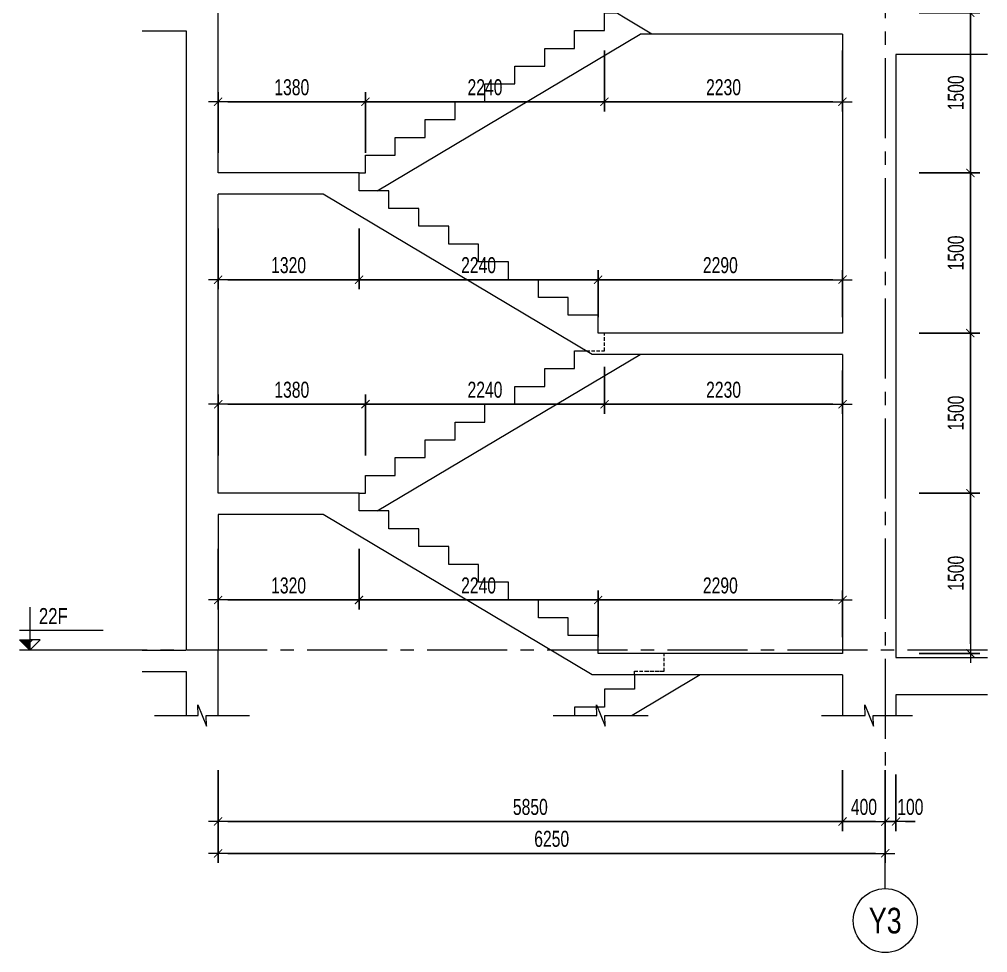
# Model space of a CAD drawing. Header units: millimetres. Extents: x -179076 to 100718, y -27473 to 38481.
# Drawn here: x 75570 to 84641, y -26874 to -18133 of the extents above; entities that cross this region are included whole.
import ezdxf
from ezdxf.enums import TextEntityAlignment as Align

# ---------------------------------------------------------------- set-up
doc = ezdxf.new("R2010")
doc.units = ezdxf.units.MM
doc.linetypes.add('CENTER2', pattern=[1.125, 0.75, -0.125, 0.125, -0.125])
doc.linetypes.add('HIDDEN2', pattern=[4.762499999999999, 3.175, -1.5875])
doc.layers.get('Defpoints').update_dxf_attribs({"color": 151, "lineweight": 9})
for name, color, linetype, lineweight in [('NDC_S_ANNO', 7, 'Continuous', 20), ('NDC_S_AXIS', 5, 'CENTER2', 13), ('NDC_S_CONTINUOUS', 3, 'Continuous', 20), ('NDC_S_DIM', 1, 'Continuous', 15), ('NDC_S_HIDDEN', 8, 'HIDDEN2', 13), ('NDC_S_SLAB', 2, 'Continuous', 20), ('NDC_S_SYMBOL', 1, 'Continuous', 15), ('NDC_S_TEXT SYMBOL', 7, 'Continuous', 20), ('NDC_S_VN TEXT', 7, 'Continuous', 20)]:
    doc.layers.add(name, color=color, linetype=linetype, lineweight=lineweight)
doc.styles.add('NDC_ANNO', font='', dxfattribs={"width": 0.8})
doc.styles.add('NDC_DIM', font='', dxfattribs={"width": 0.75})
doc.styles.get('NDC_ANNO').set_extended_font_data('Dotum')
doc.styles.get('NDC_DIM').set_extended_font_data('Dotum')
doc.dimstyles.new('NDC_dim_60', dxfattribs={"dimscale": 60, "dimtxt": 2.5, "dimasz": 1.5, "dimexe": 1.5, "dimexo": 2.5, "dimgap": 1, "dimtad": 1, "dimdec": 0, "dimzin": 0, "dimdsep": 46, "dimtxsty": 'NDC_DIM', "dimblk": 'DIMMARK', "dimcen": 0.09, "dimdle": 1.2, "dimclrd": 1, "dimclre": 1, "dimclrt": 3, "dimadec": 0, "dimazin": 0, "dimtfac": 1, "dimtdec": 0, "dimtix": 1, "dimtofl": 0, "dimtmove": 0, "dimatfit": 3, "dimfxl": 8, "dimfxlon": 1, "dimtolj": 1, "dimtzin": 0, "dimarcsym": 0})

# ---------------------------------------------------------------- blocks, each defined once
blk = doc.blocks.new('kata_block_CT')
at = {"layer": 'NDC_S_ANNO'}
blk.add_hatch(color=3, dxfattribs=at).paths.add_polyline_path([(0, 1.596954857557648), (-1.612010908633238, 1.596954857557648), (0, 0)])
at = {"layer": 'NDC_S_ANNO', "ltscale": 50}
h = blk.add_hatch(dxfattribs=at)
h.set_pattern_fill('ANSI31', color=256, scale=1.406250541793835, style=0)
h.set_pattern_definition([(45.00000000000001, (0, 5.456968210637569e-12), (-3.157122508925224, 3.157122508925225), [])])
h.paths.add_polyline_path([(0, 1.596954857557648), (0, 0), (1.612010908924276, 1.596954857557648)])
for p, q in [((-1.592704896858777, 3.140833880479477), (11.46947077315417, 3.140833880479477)), ((11.56125648126181, 5.456968210637569e-12), (-1.63869572513795, 5.456968210637569e-12))]:
    blk.add_line(p, q, dxfattribs=at)
for points in [[(0, 6.69495074864426), (0, 0)], [(0, 0), (-1.612010908924276, 1.596954857557648), (0, 1.596954857557648)], [(0, 0), (1.612010908924276, 1.596954857557648), (0, 1.596954857557648)]]:
    blk.add_lwpolyline(points, dxfattribs=at)
at = {"layer": 'NDC_S_ANNO', "color": 8, "ltscale": 50}
blk.add_lwpolyline([(0, 0), (-1.612010908633238, 1.596954857557648), (0, 1.596954857557648)], dxfattribs=at)
at = {"layer": 'NDC_S_TEXT SYMBOL', "color": 3, "style": 'NDC_ANNO', "width": 0.8}
blk.add_attdef('CT', (1.409564409346785, 4.068271311703938), '', height=2.5, dxfattribs=at)
blk = doc.blocks.new('DIMMARK')
at = {"layer": 'NDC_S_DIM', "color": 1}
blk.add_line((-1.5, 0), (1, 0), dxfattribs=at)
at = {"layer": 'NDC_S_DIM', "color": 2, "const_width": 0.1}
blk.add_lwpolyline([(-0.4242640687119285, -0.4242640687119285), (0.4242640687119285, 0.4242640687119285)], dxfattribs=at)
blk = doc.blocks.new('*D529')
at = {"layer": 'Defpoints', "color": 0, "transparency": 16777216}
for p in [(77432.35806137408, -24391.06099682976), (83282.3580613044, -24391.06099682976), (83282.3580613044, -25645.69914704013)]:
    blk.add_point(p, dxfattribs=at)
at = {"layer": 'NDC_S_DIM', "color": 1, "lineweight": -2, "transparency": 16777216}
for p, q in [((77432.35806137408, -25165.69914704013), (77432.35806137408, -25735.69914704013)), ((83282.3580613044, -25165.69914704013), (83282.3580613044, -25735.69914704013)), ((77522.35806137408, -25645.69914704013), (83192.3580613044, -25645.69914704013))]:
    blk.add_line(p, q, dxfattribs=at)
at = {"layer": 'NDC_S_DIM', "color": 1, "lineweight": -2, "transparency": 16777216, "xscale": 90, "yscale": 90, "zscale": 90, "rotation": 180}
blk.add_blockref('DIMMARK', (77432.35806137408, -25645.69914704013), dxfattribs=at)
at = {"layer": 'NDC_S_DIM', "color": 1, "lineweight": -2, "transparency": 16777216, "xscale": 90, "yscale": 90, "zscale": 90}
blk.add_blockref('DIMMARK', (83282.3580613044, -25645.69914704013), dxfattribs=at)
at = {"layer": 'NDC_S_DIM', "color": 3, "transparency": 16777216, "insert": (80357.35806133924, -25510.5973831324), "char_height": 150, "attachment_point": 5, "style": 'NDC_DIM'}
blk.add_mtext('\\A1;5850', dxfattribs=at)
blk = doc.blocks.new('*D530')
at = {"layer": 'Defpoints', "color": 0, "transparency": 16777216}
for p in [(83682.35806132, -24041.06099596246), (83282.3580613044, -24391.06099682976), (83682.35806132, -25645.69914704013)]:
    blk.add_point(p, dxfattribs=at)
at = {"layer": 'NDC_S_DIM', "color": 1, "lineweight": -2, "transparency": 16777216}
for p, q in [((83282.3580613044, -25165.69914704013), (83282.3580613044, -25735.69914704013)), ((83682.35806132, -25165.69914704013), (83682.35806132, -25735.69914704013)), ((83372.3580613044, -25645.69914704013), (83592.35806132, -25645.69914704013))]:
    blk.add_line(p, q, dxfattribs=at)
at = {"layer": 'NDC_S_DIM', "color": 1, "lineweight": -2, "transparency": 16777216, "xscale": 90, "yscale": 90, "zscale": 90, "rotation": 180}
blk.add_blockref('DIMMARK', (83282.3580613044, -25645.69914704013), dxfattribs=at)
at = {"layer": 'NDC_S_DIM', "color": 1, "lineweight": -2, "transparency": 16777216, "xscale": 90, "yscale": 90, "zscale": 90}
blk.add_blockref('DIMMARK', (83682.35806132, -25645.69914704013), dxfattribs=at)
at = {"layer": 'NDC_S_DIM', "color": 3, "transparency": 16777216, "insert": (83482.3580613122, -25510.5973831324), "char_height": 150, "attachment_point": 5, "style": 'NDC_DIM'}
blk.add_mtext('\\A1;400', dxfattribs=at)
blk = doc.blocks.new('*D531')
at = {"layer": 'Defpoints', "color": 0, "transparency": 16777216}
for p in [(83682.35806132, -24041.06099596246), (77432.35806137408, -24391.06099682964), (83682.35806132, -25944.48709120449)]:
    blk.add_point(p, dxfattribs=at)
at = {"layer": 'NDC_S_DIM', "color": 1, "lineweight": -2, "transparency": 16777216}
for p, q in [((77432.35806137408, -25464.48709120449), (77432.35806137408, -26034.48709120449)), ((83682.35806132, -25464.48709120449), (83682.35806132, -26034.48709120449)), ((77522.35806137408, -25944.48709120449), (83592.35806132, -25944.48709120449))]:
    blk.add_line(p, q, dxfattribs=at)
at = {"layer": 'NDC_S_DIM', "color": 1, "lineweight": -2, "transparency": 16777216, "xscale": 90, "yscale": 90, "zscale": 90, "rotation": 180}
blk.add_blockref('DIMMARK', (77432.35806137408, -25944.48709120449), dxfattribs=at)
at = {"layer": 'NDC_S_DIM', "color": 1, "lineweight": -2, "transparency": 16777216, "xscale": 90, "yscale": 90, "zscale": 90}
blk.add_blockref('DIMMARK', (83682.35806132, -25944.48709120449), dxfattribs=at)
at = {"layer": 'NDC_S_DIM', "color": 3, "transparency": 16777216, "insert": (80557.35806134704, -25809.38532729676), "char_height": 150, "attachment_point": 5, "style": 'NDC_DIM'}
blk.add_mtext('\\A1;6250', dxfattribs=at)
blk = doc.blocks.new('*U187')
at = {"layer": 'NDC_S_SYMBOL'}
blk.add_line((3.061616997868383e-16, 5), (4.286263797015736e-16, 9), dxfattribs=at)
blk.add_circle((0, 0), 5, dxfattribs=at)
at = {"layer": 'NDC_S_TEXT SYMBOL', "color": 7, "style": 'NDC_ANNO', "width": 0.8}
blk.add_attdef('GRID', text='', height=4, dxfattribs=at).set_placement((0, 0), align=Align.MIDDLE)
blk = doc.blocks.new('*D532')
at = {"layer": 'Defpoints', "color": 0, "transparency": 16777216}
for p in [(83682.35806132, -24041.06099596246), (83782.35806132, -25055.52383833419), (83782.35806132, -25645.69914704013)]:
    blk.add_point(p, dxfattribs=at)
at = {"layer": 'NDC_S_DIM', "color": 1, "lineweight": -2, "transparency": 16777216}
for p, q in [((83682.35806132, -25165.69914704013), (83682.35806132, -25735.69914704013)), ((83782.35806132, -25205.52383833419), (83782.35806132, -25735.69914704013)), ((83592.35806132, -25645.69914704013), (83502.35806132, -25645.69914704013)), ((83872.35806132, -25645.69914704013), (83962.35806132, -25645.69914704013))]:
    blk.add_line(p, q, dxfattribs=at)
at = {"layer": 'NDC_S_DIM', "color": 1, "lineweight": -2, "transparency": 16777216, "xscale": 90, "yscale": 90, "zscale": 90}
blk.add_blockref('DIMMARK', (83682.35806132, -25645.69914704013), dxfattribs=at)
at = {"layer": 'NDC_S_DIM', "color": 1, "lineweight": -2, "transparency": 16777216, "xscale": 90, "yscale": 90, "zscale": 90, "rotation": 180}
blk.add_blockref('DIMMARK', (83782.35806132, -25645.69914704013), dxfattribs=at)
at = {"layer": 'NDC_S_DIM', "color": 3, "transparency": 16777216, "insert": (83917.35806132, -25510.5973831324), "char_height": 150, "attachment_point": 5, "style": 'NDC_DIM'}
blk.add_mtext('\\A1;100', dxfattribs=at)
blk = doc.blocks.new('*D345')
at = {"layer": 'Defpoints', "color": 0, "transparency": 16777216}
for p in [(77432.36098741562, -22571.0609959691), (78752.3580613306, -22571.0609959691), (78752.3580613306, -23571.06099596468)]:
    blk.add_point(p, dxfattribs=at)
at = {"layer": 'NDC_S_DIM', "color": 1, "lineweight": -2, "transparency": 16777216}
for p, q in [((77432.36098741562, -23091.06099596468), (77432.36098741562, -23661.06099596468)), ((78752.3580613306, -23091.06099596468), (78752.3580613306, -23661.06099596468)), ((77522.36098741562, -23571.06099596468), (78662.3580613306, -23571.06099596468))]:
    blk.add_line(p, q, dxfattribs=at)
at = {"layer": 'NDC_S_DIM', "color": 1, "lineweight": -2, "transparency": 16777216, "xscale": 90, "yscale": 90, "zscale": 90, "rotation": 180}
blk.add_blockref('DIMMARK', (77432.36098741562, -23571.06099596468), dxfattribs=at)
at = {"layer": 'NDC_S_DIM', "color": 1, "lineweight": -2, "transparency": 16777216, "xscale": 90, "yscale": 90, "zscale": 90}
blk.add_blockref('DIMMARK', (78752.3580613306, -23571.06099596468), dxfattribs=at)
at = {"layer": 'NDC_S_DIM', "color": 3, "transparency": 16777216, "insert": (78092.35952437311, -23435.95923205694), "char_height": 150, "attachment_point": 5, "style": 'NDC_DIM'}
blk.add_mtext('\\A1;1320', dxfattribs=at)
blk = doc.blocks.new('*D346')
at = {"layer": 'Defpoints', "color": 0, "transparency": 16777216}
for p in [(78752.3580613306, -22571.0609959691), (80992.3580613306, -23571.06099596468), (80992.3580613306, -24071.06099596246)]:
    blk.add_point(p, dxfattribs=at)
at = {"layer": 'NDC_S_DIM', "color": 1, "lineweight": -2, "transparency": 16777216}
for p, q in [((78752.3580613306, -23091.06099596468), (78752.3580613306, -23661.06099596468)), ((80992.3580613306, -23921.06099596246), (80992.3580613306, -23481.06099596468)), ((78842.3580613306, -23571.06099596468), (80902.3580613306, -23571.06099596468))]:
    blk.add_line(p, q, dxfattribs=at)
at = {"layer": 'NDC_S_DIM', "color": 1, "lineweight": -2, "transparency": 16777216, "xscale": 90, "yscale": 90, "zscale": 90, "rotation": 180}
blk.add_blockref('DIMMARK', (78752.3580613306, -23571.06099596468), dxfattribs=at)
at = {"layer": 'NDC_S_DIM', "color": 1, "lineweight": -2, "transparency": 16777216, "xscale": 90, "yscale": 90, "zscale": 90}
blk.add_blockref('DIMMARK', (80992.3580613306, -23571.06099596468), dxfattribs=at)
at = {"layer": 'NDC_S_DIM', "color": 3, "transparency": 16777216, "insert": (79872.3580613306, -23435.95923205694), "char_height": 150, "attachment_point": 5, "style": 'NDC_DIM'}
blk.add_mtext('\\A1;2240', dxfattribs=at)
blk = doc.blocks.new('*D347')
at = {"layer": 'Defpoints', "color": 0, "transparency": 16777216}
for p in [(83282.3580613044, -23571.06099596468), (80992.3580613306, -24071.06099596246), (83282.3580613044, -24071.06099599716)]:
    blk.add_point(p, dxfattribs=at)
at = {"layer": 'NDC_S_DIM', "color": 1, "lineweight": -2, "transparency": 16777216}
for p, q in [((80992.3580613306, -23921.06099596246), (80992.3580613306, -23481.06099596468)), ((83282.3580613044, -23921.06099599716), (83282.3580613044, -23481.06099596468)), ((81082.3580613306, -23571.06099596468), (83192.3580613044, -23571.06099596468))]:
    blk.add_line(p, q, dxfattribs=at)
at = {"layer": 'NDC_S_DIM', "color": 1, "lineweight": -2, "transparency": 16777216, "xscale": 90, "yscale": 90, "zscale": 90, "rotation": 180}
blk.add_blockref('DIMMARK', (80992.3580613306, -23571.06099596468), dxfattribs=at)
at = {"layer": 'NDC_S_DIM', "color": 1, "lineweight": -2, "transparency": 16777216, "xscale": 90, "yscale": 90, "zscale": 90}
blk.add_blockref('DIMMARK', (83282.3580613044, -23571.06099596468), dxfattribs=at)
at = {"layer": 'NDC_S_DIM', "color": 3, "transparency": 16777216, "insert": (82137.3580613175, -23435.95923205694), "char_height": 150, "attachment_point": 5, "style": 'NDC_DIM'}
blk.add_mtext('\\A1;2290', dxfattribs=at)
blk = doc.blocks.new('*D348')
at = {"layer": 'Defpoints', "color": 0, "transparency": 16777216}
for p in [(78812.3580613306, -21737.7276626391), (77432.36098741562, -22571.0609959691), (78812.3580613306, -22571.0609959691)]:
    blk.add_point(p, dxfattribs=at)
at = {"layer": 'NDC_S_DIM', "color": 1, "lineweight": -2, "transparency": 16777216}
for p, q in [((77432.36098741562, -22217.7276626391), (77432.36098741562, -21647.7276626391)), ((78812.3580613306, -22217.7276626391), (78812.3580613306, -21647.7276626391)), ((77522.36098741562, -21737.7276626391), (78722.3580613306, -21737.7276626391))]:
    blk.add_line(p, q, dxfattribs=at)
at = {"layer": 'NDC_S_DIM', "color": 1, "lineweight": -2, "transparency": 16777216, "xscale": 90, "yscale": 90, "zscale": 90, "rotation": 180}
blk.add_blockref('DIMMARK', (77432.36098741562, -21737.7276626391), dxfattribs=at)
at = {"layer": 'NDC_S_DIM', "color": 1, "lineweight": -2, "transparency": 16777216, "xscale": 90, "yscale": 90, "zscale": 90}
blk.add_blockref('DIMMARK', (78812.3580613306, -21737.7276626391), dxfattribs=at)
at = {"layer": 'NDC_S_DIM', "color": 3, "transparency": 16777216, "insert": (78122.35952437311, -21602.62589873137), "char_height": 150, "attachment_point": 5, "style": 'NDC_DIM'}
blk.add_mtext('\\A1;1380', dxfattribs=at)
blk = doc.blocks.new('*D349')
at = {"layer": 'Defpoints', "color": 0, "transparency": 16777216}
for p in [(81052.3580613306, -21237.72766264131), (81052.3580613306, -21737.7276626391), (78812.3580613306, -22571.0609959691)]:
    blk.add_point(p, dxfattribs=at)
at = {"layer": 'NDC_S_DIM', "color": 1, "lineweight": -2, "transparency": 16777216}
for p, q in [((81052.3580613306, -21387.72766264131), (81052.3580613306, -21827.7276626391)), ((78812.3580613306, -22217.7276626391), (78812.3580613306, -21647.7276626391)), ((78902.3580613306, -21737.7276626391), (80962.3580613306, -21737.7276626391))]:
    blk.add_line(p, q, dxfattribs=at)
at = {"layer": 'NDC_S_DIM', "color": 1, "lineweight": -2, "transparency": 16777216, "xscale": 90, "yscale": 90, "zscale": 90, "rotation": 180}
blk.add_blockref('DIMMARK', (78812.3580613306, -21737.7276626391), dxfattribs=at)
at = {"layer": 'NDC_S_DIM', "color": 1, "lineweight": -2, "transparency": 16777216, "xscale": 90, "yscale": 90, "zscale": 90}
blk.add_blockref('DIMMARK', (81052.3580613306, -21737.7276626391), dxfattribs=at)
at = {"layer": 'NDC_S_DIM', "color": 3, "transparency": 16777216, "insert": (79932.3580613306, -21602.62589873137), "char_height": 150, "attachment_point": 5, "style": 'NDC_DIM'}
blk.add_mtext('\\A1;2240', dxfattribs=at)
blk = doc.blocks.new('*D350')
at = {"layer": 'Defpoints', "color": 0, "transparency": 16777216}
for p in [(81052.3580613306, -21237.72766264131), (83282.3580613044, -21271.06099597539), (83282.3580613044, -21737.7276626391)]:
    blk.add_point(p, dxfattribs=at)
at = {"layer": 'NDC_S_DIM', "color": 1, "lineweight": -2, "transparency": 16777216}
for p, q in [((81052.3580613306, -21387.72766264131), (81052.3580613306, -21827.7276626391)), ((83282.3580613044, -21421.06099597539), (83282.3580613044, -21827.7276626391)), ((81142.3580613306, -21737.7276626391), (83192.3580613044, -21737.7276626391))]:
    blk.add_line(p, q, dxfattribs=at)
at = {"layer": 'NDC_S_DIM', "color": 1, "lineweight": -2, "transparency": 16777216, "xscale": 90, "yscale": 90, "zscale": 90, "rotation": 180}
blk.add_blockref('DIMMARK', (81052.3580613306, -21737.7276626391), dxfattribs=at)
at = {"layer": 'NDC_S_DIM', "color": 1, "lineweight": -2, "transparency": 16777216, "xscale": 90, "yscale": 90, "zscale": 90}
blk.add_blockref('DIMMARK', (83282.3580613044, -21737.7276626391), dxfattribs=at)
at = {"layer": 'NDC_S_DIM', "color": 3, "transparency": 16777216, "insert": (82167.3580613175, -21602.62589873137), "char_height": 150, "attachment_point": 5, "style": 'NDC_DIM'}
blk.add_mtext('\\A1;2230', dxfattribs=at)
blk = doc.blocks.new('*D351')
at = {"layer": 'Defpoints', "color": 0, "transparency": 16777216}
for p in [(77432.36098741562, -19571.06099598179), (78752.3580613306, -19571.06099598179), (78752.3580613306, -20571.06099597736)]:
    blk.add_point(p, dxfattribs=at)
at = {"layer": 'NDC_S_DIM', "color": 1, "lineweight": -2, "transparency": 16777216}
for p, q in [((77432.36098741562, -20091.06099597736), (77432.36098741562, -20661.06099597736)), ((78752.3580613306, -20091.06099597736), (78752.3580613306, -20661.06099597736)), ((77522.36098741562, -20571.06099597736), (78662.3580613306, -20571.06099597736))]:
    blk.add_line(p, q, dxfattribs=at)
at = {"layer": 'NDC_S_DIM', "color": 1, "lineweight": -2, "transparency": 16777216, "xscale": 90, "yscale": 90, "zscale": 90, "rotation": 180}
blk.add_blockref('DIMMARK', (77432.36098741562, -20571.06099597736), dxfattribs=at)
at = {"layer": 'NDC_S_DIM', "color": 1, "lineweight": -2, "transparency": 16777216, "xscale": 90, "yscale": 90, "zscale": 90}
blk.add_blockref('DIMMARK', (78752.3580613306, -20571.06099597736), dxfattribs=at)
at = {"layer": 'NDC_S_DIM', "color": 3, "transparency": 16777216, "insert": (78092.35952437311, -20435.95923206963), "char_height": 150, "attachment_point": 5, "style": 'NDC_DIM'}
blk.add_mtext('\\A1;1320', dxfattribs=at)
blk = doc.blocks.new('*D352')
at = {"layer": 'Defpoints', "color": 0, "transparency": 16777216}
for p in [(78752.3580613306, -19571.06099598179), (80992.3580613306, -20571.06099597736), (80992.3580613306, -21071.06099597539)]:
    blk.add_point(p, dxfattribs=at)
at = {"layer": 'NDC_S_DIM', "color": 1, "lineweight": -2, "transparency": 16777216}
for p, q in [((78752.3580613306, -20091.06099597736), (78752.3580613306, -20661.06099597736)), ((80992.3580613306, -20921.06099597539), (80992.3580613306, -20481.06099597736)), ((78842.3580613306, -20571.06099597736), (80902.3580613306, -20571.06099597736))]:
    blk.add_line(p, q, dxfattribs=at)
at = {"layer": 'NDC_S_DIM', "color": 1, "lineweight": -2, "transparency": 16777216, "xscale": 90, "yscale": 90, "zscale": 90, "rotation": 180}
blk.add_blockref('DIMMARK', (78752.3580613306, -20571.06099597736), dxfattribs=at)
at = {"layer": 'NDC_S_DIM', "color": 1, "lineweight": -2, "transparency": 16777216, "xscale": 90, "yscale": 90, "zscale": 90}
blk.add_blockref('DIMMARK', (80992.3580613306, -20571.06099597736), dxfattribs=at)
at = {"layer": 'NDC_S_DIM', "color": 3, "transparency": 16777216, "insert": (79872.3580613306, -20435.95923206963), "char_height": 150, "attachment_point": 5, "style": 'NDC_DIM'}
blk.add_mtext('\\A1;2240', dxfattribs=at)
blk = doc.blocks.new('*D353')
at = {"layer": 'Defpoints', "color": 0, "transparency": 16777216}
for p in [(83282.3580613044, -20571.06099597736), (80992.3580613306, -21071.06099597539), (83282.3580613044, -21071.06099597539)]:
    blk.add_point(p, dxfattribs=at)
at = {"layer": 'NDC_S_DIM', "color": 1, "lineweight": -2, "transparency": 16777216}
for p, q in [((80992.3580613306, -20921.06099597539), (80992.3580613306, -20481.06099597736)), ((83282.3580613044, -20921.06099597539), (83282.3580613044, -20481.06099597736)), ((81082.3580613306, -20571.06099597736), (83192.3580613044, -20571.06099597736))]:
    blk.add_line(p, q, dxfattribs=at)
at = {"layer": 'NDC_S_DIM', "color": 1, "lineweight": -2, "transparency": 16777216, "xscale": 90, "yscale": 90, "zscale": 90, "rotation": 180}
blk.add_blockref('DIMMARK', (80992.3580613306, -20571.06099597736), dxfattribs=at)
at = {"layer": 'NDC_S_DIM', "color": 1, "lineweight": -2, "transparency": 16777216, "xscale": 90, "yscale": 90, "zscale": 90}
blk.add_blockref('DIMMARK', (83282.3580613044, -20571.06099597736), dxfattribs=at)
at = {"layer": 'NDC_S_DIM', "color": 3, "transparency": 16777216, "insert": (82137.3580613175, -20435.95923206963), "char_height": 150, "attachment_point": 5, "style": 'NDC_DIM'}
blk.add_mtext('\\A1;2290', dxfattribs=at)
blk = doc.blocks.new('*D354')
at = {"layer": 'Defpoints', "color": 0, "transparency": 16777216}
for p in [(78812.3580613306, -18904.3943293034), (77432.36098741562, -19571.06099598179), (78812.3580613306, -19571.06099598179)]:
    blk.add_point(p, dxfattribs=at)
at = {"layer": 'NDC_S_DIM', "color": 1, "lineweight": -2, "transparency": 16777216}
for p, q in [((77432.36098741562, -19384.3943293034), (77432.36098741562, -18814.3943293034)), ((78812.3580613306, -19384.3943293034), (78812.3580613306, -18814.3943293034)), ((77522.36098741562, -18904.3943293034), (78722.3580613306, -18904.3943293034))]:
    blk.add_line(p, q, dxfattribs=at)
at = {"layer": 'NDC_S_DIM', "color": 1, "lineweight": -2, "transparency": 16777216, "xscale": 90, "yscale": 90, "zscale": 90, "rotation": 180}
blk.add_blockref('DIMMARK', (77432.36098741562, -18904.3943293034), dxfattribs=at)
at = {"layer": 'NDC_S_DIM', "color": 1, "lineweight": -2, "transparency": 16777216, "xscale": 90, "yscale": 90, "zscale": 90}
blk.add_blockref('DIMMARK', (78812.3580613306, -18904.3943293034), dxfattribs=at)
at = {"layer": 'NDC_S_DIM', "color": 3, "transparency": 16777216, "insert": (78122.35952437311, -18769.29256539567), "char_height": 150, "attachment_point": 5, "style": 'NDC_DIM'}
blk.add_mtext('\\A1;1380', dxfattribs=at)
blk = doc.blocks.new('*D355')
at = {"layer": 'Defpoints', "color": 0, "transparency": 16777216}
for p in [(81052.3580613306, -18154.39432929048), (81052.3580613306, -18904.3943293034), (78812.3580613306, -19571.06099598179)]:
    blk.add_point(p, dxfattribs=at)
at = {"layer": 'NDC_S_DIM', "color": 1, "lineweight": -2, "transparency": 16777216}
for p, q in [((81052.3580613306, -18424.3943293034), (81052.3580613306, -18994.3943293034)), ((78812.3580613306, -19384.3943293034), (78812.3580613306, -18814.3943293034)), ((78902.3580613306, -18904.3943293034), (80962.3580613306, -18904.3943293034))]:
    blk.add_line(p, q, dxfattribs=at)
at = {"layer": 'NDC_S_DIM', "color": 1, "lineweight": -2, "transparency": 16777216, "xscale": 90, "yscale": 90, "zscale": 90, "rotation": 180}
blk.add_blockref('DIMMARK', (78812.3580613306, -18904.3943293034), dxfattribs=at)
at = {"layer": 'NDC_S_DIM', "color": 1, "lineweight": -2, "transparency": 16777216, "xscale": 90, "yscale": 90, "zscale": 90}
blk.add_blockref('DIMMARK', (81052.3580613306, -18904.3943293034), dxfattribs=at)
at = {"layer": 'NDC_S_DIM', "color": 3, "transparency": 16777216, "insert": (79932.3580613306, -18769.29256539567), "char_height": 150, "attachment_point": 5, "style": 'NDC_DIM'}
blk.add_mtext('\\A1;2240', dxfattribs=at)
blk = doc.blocks.new('*D356')
at = {"layer": 'Defpoints', "color": 0, "transparency": 16777216}
for p in [(81052.3580613306, -18154.39432929048), (83282.3580613044, -18271.06099598994), (83282.3580613044, -18904.3943293034)]:
    blk.add_point(p, dxfattribs=at)
at = {"layer": 'NDC_S_DIM', "color": 1, "lineweight": -2, "transparency": 16777216}
for p, q in [((81052.3580613306, -18424.3943293034), (81052.3580613306, -18994.3943293034)), ((83282.3580613044, -18424.3943293034), (83282.3580613044, -18994.3943293034)), ((81142.3580613306, -18904.3943293034), (83192.3580613044, -18904.3943293034))]:
    blk.add_line(p, q, dxfattribs=at)
at = {"layer": 'NDC_S_DIM', "color": 1, "lineweight": -2, "transparency": 16777216, "xscale": 90, "yscale": 90, "zscale": 90, "rotation": 180}
blk.add_blockref('DIMMARK', (81052.3580613306, -18904.3943293034), dxfattribs=at)
at = {"layer": 'NDC_S_DIM', "color": 1, "lineweight": -2, "transparency": 16777216, "xscale": 90, "yscale": 90, "zscale": 90}
blk.add_blockref('DIMMARK', (83282.3580613044, -18904.3943293034), dxfattribs=at)
at = {"layer": 'NDC_S_DIM', "color": 3, "transparency": 16777216, "insert": (82167.3580613175, -18769.29256539567), "char_height": 150, "attachment_point": 5, "style": 'NDC_DIM'}
blk.add_mtext('\\A1;2230', dxfattribs=at)
blk = doc.blocks.new('*D471')
at = {"layer": 'Defpoints', "color": 0, "transparency": 16777216}
for p in [(78812.35806133063, -22571.06099596911), (84479.36586647376, -22571.06099596911), (83282.35806130443, -24071.06099599716)]:
    blk.add_point(p, dxfattribs=at)
at = {"layer": 'NDC_S_DIM', "color": 1, "lineweight": -2, "transparency": 16777216}
for p, q in [((83999.36586647376, -22571.06099596911), (84569.36586647376, -22571.06099596911)), ((84479.36586647376, -23981.06099599716), (84479.36586647376, -22661.06099596911)), ((83999.36586647376, -24071.06099599716), (84569.36586647376, -24071.06099599716))]:
    blk.add_line(p, q, dxfattribs=at)
at = {"layer": 'NDC_S_DIM', "color": 1, "lineweight": -2, "transparency": 16777216, "xscale": 90, "yscale": 90, "zscale": 90}
for p, rotation in [((84479.36586647376, -22571.06099596911), 90), ((84479.36586647376, -24071.06099599716), 270)]:
    blk.add_blockref('DIMMARK', p, dxfattribs=dict(at, rotation=rotation))
at = {"layer": 'NDC_S_DIM', "color": 3, "transparency": 16777216, "insert": (84344.26410256601, -23321.06099598315), "char_height": 150, "attachment_point": 5, "rotation": 90, "style": 'NDC_DIM'}
blk.add_mtext('\\A1;1500', dxfattribs=at)
blk = doc.blocks.new('*D472')
at = {"layer": 'Defpoints', "color": 0, "transparency": 16777216}
for p in [(80992.35806133063, -21071.06099597539), (84479.36586647379, -21071.06099597539), (78812.35806133063, -22571.06099596911)]:
    blk.add_point(p, dxfattribs=at)
at = {"layer": 'NDC_S_DIM', "color": 1, "lineweight": -2, "transparency": 16777216}
for p, q in [((83999.36586647379, -21071.06099597539), (84569.36586647379, -21071.06099597539)), ((84479.36586647379, -22481.06099596911), (84479.36586647379, -21161.06099597539)), ((83999.36586647379, -22571.06099596911), (84569.36586647379, -22571.06099596911))]:
    blk.add_line(p, q, dxfattribs=at)
at = {"layer": 'NDC_S_DIM', "color": 1, "lineweight": -2, "transparency": 16777216, "xscale": 90, "yscale": 90, "zscale": 90}
for p, rotation in [((84479.36586647379, -21071.06099597539), 90), ((84479.36586647379, -22571.06099596911), 270)]:
    blk.add_blockref('DIMMARK', p, dxfattribs=dict(at, rotation=rotation))
at = {"layer": 'NDC_S_DIM', "color": 3, "transparency": 16777216, "insert": (84344.26410256604, -21821.06099597227), "char_height": 150, "attachment_point": 5, "rotation": 90, "style": 'NDC_DIM'}
blk.add_mtext('\\A1;1500', dxfattribs=at)
blk = doc.blocks.new('*D473')
at = {"layer": 'Defpoints', "color": 0, "transparency": 16777216}
for p in [(78812.35806133063, -19571.0609959818), (84479.3658664738, -19571.0609959818), (80992.35806133063, -21071.06099597539)]:
    blk.add_point(p, dxfattribs=at)
at = {"layer": 'NDC_S_DIM', "color": 1, "lineweight": -2, "transparency": 16777216}
for p, q in [((83999.3658664738, -19571.0609959818), (84569.3658664738, -19571.0609959818)), ((84479.3658664738, -20981.06099597539), (84479.3658664738, -19661.0609959818)), ((83999.3658664738, -21071.06099597539), (84569.3658664738, -21071.06099597539))]:
    blk.add_line(p, q, dxfattribs=at)
at = {"layer": 'NDC_S_DIM', "color": 1, "lineweight": -2, "transparency": 16777216, "xscale": 90, "yscale": 90, "zscale": 90}
for p, rotation in [((84479.3658664738, -19571.0609959818), 90), ((84479.3658664738, -21071.06099597539), 270)]:
    blk.add_blockref('DIMMARK', p, dxfattribs=dict(at, rotation=rotation))
at = {"layer": 'NDC_S_DIM', "color": 3, "transparency": 16777216, "insert": (84344.26410256606, -20321.06099597861), "char_height": 150, "attachment_point": 5, "rotation": 90, "style": 'NDC_DIM'}
blk.add_mtext('\\A1;1500', dxfattribs=at)
blk = doc.blocks.new('*D474')
at = {"layer": 'Defpoints', "color": 0, "transparency": 16777216}
for p in [(81552.35806137417, -18071.06099599006), (84479.36586647383, -18071.06099599006), (78812.35806133063, -19571.0609959818)]:
    blk.add_point(p, dxfattribs=at)
at = {"layer": 'NDC_S_DIM', "color": 1, "lineweight": -2, "transparency": 16777216}
for p, q in [((83999.36586647383, -18071.06099599006), (84569.36586647383, -18071.06099599006)), ((84479.36586647383, -19481.0609959818), (84479.36586647383, -18161.06099599006)), ((83999.36586647383, -19571.0609959818), (84569.36586647383, -19571.0609959818))]:
    blk.add_line(p, q, dxfattribs=at)
at = {"layer": 'NDC_S_DIM', "color": 1, "lineweight": -2, "transparency": 16777216, "xscale": 90, "yscale": 90, "zscale": 90}
for p, rotation in [((84479.36586647383, -18071.06099599006), 90), ((84479.36586647383, -19571.0609959818), 270)]:
    blk.add_blockref('DIMMARK', p, dxfattribs=dict(at, rotation=rotation))
at = {"layer": 'NDC_S_DIM', "color": 3, "transparency": 16777216, "insert": (84344.26410256609, -18821.06099598595), "char_height": 150, "attachment_point": 5, "rotation": 90, "style": 'NDC_DIM'}
blk.add_mtext('\\A1;1500', dxfattribs=at)
blk = doc.blocks.new('*D475')
at = {"layer": 'Defpoints', "color": 0, "transparency": 16777216}
for p in [(78812.35806145234, -16221.06099597807), (84479.36586647386, -16221.06099597807), (81552.35806137417, -18071.06099599006)]:
    blk.add_point(p, dxfattribs=at)
at = {"layer": 'NDC_S_DIM', "color": 1, "lineweight": -2, "transparency": 16777216}
for p, q in [((83999.36586647386, -16221.06099597807), (84569.36586647386, -16221.06099597807)), ((84479.36586647386, -17981.06099599006), (84479.36586647386, -16311.06099597807)), ((83999.36586647386, -18071.06099599006), (84569.36586647386, -18071.06099599006))]:
    blk.add_line(p, q, dxfattribs=at)
at = {"layer": 'NDC_S_DIM', "color": 1, "lineweight": -2, "transparency": 16777216, "xscale": 90, "yscale": 90, "zscale": 90}
for p, rotation in [((84479.36586647386, -16221.06099597807), 90), ((84479.36586647386, -18071.06099599006), 270)]:
    blk.add_blockref('DIMMARK', p, dxfattribs=dict(at, rotation=rotation))
at = {"layer": 'NDC_S_DIM', "color": 3, "transparency": 16777216, "insert": (84344.26410256611, -17146.06099598408), "char_height": 150, "attachment_point": 5, "rotation": 90, "style": 'NDC_DIM'}
blk.add_mtext('\\A1;1850', dxfattribs=at)

msp = doc.modelspace()

# ---------------------------------------------------------------- linework, layer by layer
at = {"layer": 'NDC_S_AXIS', "ltscale": 1000}
for p, q in [((83682.35806132, -6121.442662358916), (83682.35806132, -25913.11414525133)), ((84641.42578474196, -24041.06099596246), (75574.20927440524, -24041.06099596246)), ((84641.42578474196, -24041.06099596246), (75574.20927440524, -24041.06099596246))]:
    msp.add_line(p, q, dxfattribs=at)
at = {"layer": 'NDC_S_CONTINUOUS'}
for p, q in [((78923.37724244638, -19737.72766264772), (81387.37724238899, -18271.06099598994)), ((81496.90987023301, -18271.06099599005), (81387.37724238899, -18271.06099598994)), ((78923.3772424465, -22737.72766263503), (81387.37724244563, -21271.06099597539)), ((81947.80625251032, -24271.06099373497), (81311.73244718397, -24653.11831187136))]:
    msp.add_line(p, q, dxfattribs=at)
for points in [[(78752.3580613306, -19571.06099598179), (78812.3580613306, -19571.06099598179), (78812.3580613306, -19404.39432931202), (79092.3580613306, -19404.39432931202), (79092.3580613306, -19237.72766264248), (79372.3580613306, -19237.72766264248), (79372.3580613306, -19071.06099597294), (79652.3580613306, -19071.06099597294), (79652.3580613306, -18904.3943293034), (79932.3580613306, -18904.3943293034), (79932.3580613306, -18737.72766263386), (80212.3580613306, -18737.72766263386), (80212.3580613306, -18571.06099596433), (80492.3580613306, -18571.06099596433), (80492.3580613306, -18404.39432929479), (80772.3580613306, -18404.39432929479), (80772.3580613306, -18237.72766262525), (81052.3580613306, -18237.72766262525), (81052.3580613306, -18071.06099595571), (81163.93689721441, -18071.06099595571)], [(78752.3580613306, -22571.0609959691), (78812.3580613306, -22571.0609959691), (78812.3580613306, -22404.39432930282), (79092.3580613306, -22404.39432930282), (79092.3580613306, -22237.72766263689), (79372.3580613306, -22237.72766263689), (79372.3580613306, -22071.06099597096), (79652.3580613306, -22071.06099597096), (79652.3580613306, -21904.39432930503), (79932.3580613306, -21904.39432930503), (79932.3580613306, -21737.7276626391), (80212.3580613306, -21737.7276626391), (80212.3580613306, -21571.06099597317), (80492.3580613306, -21571.06099597317), (80492.3580613306, -21404.39432930724), (80772.3580613306, -21404.39432930724), (80772.3580613306, -21237.72766264131), (80881.33888021446, -21237.72766264131)], [(81332.35806137402, -24271.06099596246), (81332.35806137402, -24407.42463009827), (81052.35806137402, -24407.42463009827), (81052.35806137402, -24575.60644828108), (80772.35806137402, -24575.60644828108), (80772.35806137402, -24653.11831187136)]]:
    msp.add_lwpolyline(points, dxfattribs=at)
at = {"layer": 'NDC_S_HIDDEN', "ltscale": 10}
for points in [[(80881.33888021446, -21237.72766264131), (81052.3580613306, -21237.72766264131), (81052.3580613306, -21074.09129900485)], [(81332.35806137402, -24271.06099596246), (81332.35806137402, -24239.24281191301), (81612.35806137402, -24239.24281191301), (81612.35806137402, -24075.60644827654)], [(81436.36932964079, -24239.24281191557), (81612.35806137402, -24239.24281191557), (81612.35806137402, -24075.6064482791)]]:
    msp.add_lwpolyline(points, dxfattribs=at)
at = {"layer": 'NDC_S_SLAB'}
for p, q in [((81496.90987023307, -18271.06099599005), (78416.90987031939, -16421.06099597806)), ((76719.24060661692, -18241.0609959897), (77132.35806143717, -18241.0609959897)), ((77132.35806137402, -18241.0609959897), (77132.35806137402, -24041.06099596479)), ((83282.35806130452, -18271.06099599005), (81496.90987023307, -18271.06099599005)), ((76719.24060661692, -24041.06099596246), (77132.35806137402, -24041.06099596246)), ((77432.35806137402, -24653.11831182479), (77432.35806137402, -24041.0609937224)), ((76719.24060661686, -24241.06099372252), (77132.35806143712, -24241.06099372252)), ((77132.35806137402, -24241.06099372252), (77132.35806137402, -24653.11831182479))]:
    msp.add_line(p, q, dxfattribs=at)
for points in [[(77432.36098741562, -19571.06099598179), (77432.36098741562, -17971.06099598959)], [(83282.3580613044, -18271.06099598994), (83282.3580613044, -21071.06099597539)], [(84641.42578474196, -18461.06099823384), (83782.35806132, -18461.06099823384), (83782.35806132, -24111.06099599716), (84641.42578474196, -24111.06099599716)], [(83282.3580613044, -21071.06099597539), (80992.3580613306, -21071.06099597539), (80992.3580613306, -20904.39432930922), (80712.3580613306, -20904.39432930922), (80712.3580613306, -20737.72766264329), (80432.3580613306, -20737.72766264329), (80432.3580613306, -20571.06099597736), (80152.3580613306, -20571.06099597736), (80152.3580613306, -20404.39432931144), (79872.3580613306, -20404.39432931144), (79872.3580613306, -20237.72766264551), (79592.3580613306, -20237.72766264551), (79592.3580613306, -20071.06099597958), (79312.3580613306, -20071.06099597958), (79312.3580613306, -19904.39432931365), (79032.3580613306, -19904.39432931365), (79032.3580613306, -19737.72766264772), (78752.3580613306, -19737.72766264772), (78752.3580613306, -19571.06099598179), (77432.36098741562, -19571.06099598179)], [(83282.3580613044, -24071.06099596246), (80992.3580613306, -24071.06099596246), (80992.3580613306, -23904.39432929653), (80712.3580613306, -23904.39432929653), (80712.3580613306, -23737.7276626306), (80432.3580613306, -23737.7276626306), (80432.3580613306, -23571.06099596468), (80152.3580613306, -23571.06099596468), (80152.3580613306, -23404.39432929875), (79872.3580613306, -23404.39432929875), (79872.3580613306, -23237.72766263282), (79592.3580613306, -23237.72766263282), (79592.3580613306, -23071.06099596689), (79312.3580613306, -23071.06099596689), (79312.3580613306, -22904.39432930096), (79032.3580613306, -22904.39432930096), (79032.3580613306, -22737.72766263503), (78752.3580613306, -22737.72766263503), (78752.3580613306, -22571.0609959691), (77432.36098741562, -22571.0609959691), (77432.36098741562, -19771.06099598179)], [(83282.3580613044, -21271.06099597539), (80937.33888021598, -21271.06099597539), (78417.33888021557, -19771.06099598179), (77432.36098741562, -19771.06099598179)], [(83282.3580613044, -21271.06099597539), (83282.3580613044, -24071.06099599716)], [(83282.3580613044, -24271.06099596246), (80937.33888021557, -24271.06099596246), (78417.33888021557, -22771.0609959691), (77432.36098741562, -22771.0609959691), (77432.36098741562, -24041.06099596479)], [(83282.3580613044, -24271.06099373497), (83282.3580613044, -24653.11831177823)], [(84641.42578474196, -24461.06099596665), (83782.35806132, -24461.06099596665), (83782.35806132, -24653.11831177823)]]:
    msp.add_lwpolyline(points, dxfattribs=at)
at = {"layer": 'NDC_S_SYMBOL'}
for points in [[(76834.91687557843, -24653.11831182479), (77244.53343706901, -24653.11831182479), (77242.3595241713, -24553.11831182479), (77322.35952461834, -24753.11831201106), (77320.1856113481, -24653.11831182479), (77726.4711311096, -24653.11831182479)], [(80570.4352080037, -24653.11831187136), (80980.05176949428, -24653.11831187136), (80977.87785659658, -24553.11831187136), (81057.87785704361, -24753.11831205762), (81055.70394377338, -24653.11831187136), (81461.98946353488, -24653.11831187136)], [(83084.91541249581, -24653.11831177823), (83494.53197398639, -24653.11831177823), (83492.35806108869, -24553.11831177823), (83572.35806153572, -24753.11831196449), (83570.18414826549, -24653.11831177823), (83937.10012559753, -24653.11831177823)]]:
    msp.add_lwpolyline(points, dxfattribs=at)

# ---------------------------------------------------------------- block references
at = {"layer": 'NDC_S_AXIS', "xscale": 60, "yscale": 60, "zscale": 60}
msp.add_blockref('*U187', (83682.35806132, -26574.48709120449), dxfattribs=at).add_auto_attribs({'GRID': 'Y3'})
at = {"layer": 'NDC_S_VN TEXT', "xscale": 60, "yscale": 60, "zscale": 60}
msp.add_blockref('kata_block_CT', (75668.56275745967, -24041.06099596293), dxfattribs=at).add_auto_attribs({'CT': '22F'})

# ---------------------------------------------------------------- dimensions: what is measured, and where the dimension line sits
at = {"layer": 'NDC_S_DIM'}
for base, p1, p2, picture, middle in [((84479.36586647386, -16221.06099597807), (81552.35806137414, -18071.06099599005), (78812.35806145231, -16221.06099597806), '*D475', (84344.26410256611, -17146.06099598408)), ((84479.36586647383, -18071.06099599006), (78812.3580613306, -19571.06099598179), (81552.35806137414, -18071.06099599005), '*D474', (84344.26410256609, -18821.06099598595)), ((84479.3658664738, -19571.0609959818), (80992.3580613306, -21071.06099597539), (78812.3580613306, -19571.06099598179), '*D473', (84344.26410256606, -20321.06099597861)), ((84479.36586647379, -21071.06099597539), (78812.3580613306, -22571.0609959691), (80992.3580613306, -21071.06099597539), '*D472', (84344.26410256604, -21821.06099597227))]:
    dim = msp.add_linear_dim(base=base, p1=p1, p2=p2, angle=90, dimstyle='NDC_dim_60', override={"dimtmove": 1}, dxfattribs=at)
    dim.commit()
    dim.dimension.update_dxf_attribs({"geometry": picture, "text_midpoint": middle})
for base, p1, p2, picture, middle in [((81052.3580613306, -18904.3943293034), (78812.3580613306, -19571.06099598179), (81052.3580613306, -18154.39432929048), '*D355', (79932.3580613306, -18769.29256539567)), ((83282.3580613044, -18904.3943293034), (81052.3580613306, -18154.39432929048), (83282.3580613044, -18271.06099598994), '*D356', (82167.3580613175, -18769.29256539567)), ((80992.3580613306, -20571.06099597736), (78752.3580613306, -19571.06099598179), (80992.3580613306, -21071.06099597539), '*D352', (79872.3580613306, -20435.95923206963)), ((83282.3580613044, -20571.06099597736), (80992.3580613306, -21071.06099597539), (83282.3580613044, -21071.06099597539), '*D353', (82137.3580613175, -20435.95923206963)), ((81052.3580613306, -21737.7276626391), (78812.3580613306, -22571.0609959691), (81052.3580613306, -21237.72766264131), '*D349', (79932.3580613306, -21602.62589873137)), ((83282.3580613044, -21737.7276626391), (81052.3580613306, -21237.72766264131), (83282.3580613044, -21271.06099597539), '*D350', (82167.3580613175, -21602.62589873137)), ((80992.3580613306, -23571.06099596468), (78752.3580613306, -22571.0609959691), (80992.3580613306, -24071.06099596246), '*D346', (79872.3580613306, -23435.95923205694)), ((83282.3580613044, -23571.06099596468), (80992.3580613306, -24071.06099596246), (83282.3580613044, -24071.06099599716), '*D347', (82137.3580613175, -23435.95923205694)), ((83682.35806132, -25645.69914704013), (83282.3580613044, -24391.06099682976), (83682.35806132, -24041.06099596246), '*D530', (83482.3580613122, -25510.5973831324))]:
    dim = msp.add_linear_dim(base=base, p1=p1, p2=p2, dimstyle='NDC_dim_60', override={"dimtmove": 1}, dxfattribs=at)
    dim.commit()
    dim.dimension.update_dxf_attribs({"geometry": picture, "text_midpoint": middle})
for base, p1, p2, picture, middle in [((78812.3580613306, -18904.3943293034), (77432.36098741562, -19571.06099598179), (78812.3580613306, -19571.06099598179), '*D354', (78122.35952437311, -18769.29256539567)), ((78752.3580613306, -20571.06099597736), (77432.36098741562, -19571.06099598179), (78752.3580613306, -19571.06099598179), '*D351', (78092.35952437311, -20435.95923206963)), ((78812.3580613306, -21737.7276626391), (77432.36098741562, -22571.0609959691), (78812.3580613306, -22571.0609959691), '*D348', (78122.35952437311, -21602.62589873137)), ((78752.3580613306, -23571.06099596468), (77432.36098741562, -22571.0609959691), (78752.3580613306, -22571.0609959691), '*D345', (78092.35952437311, -23435.95923205694)), ((83682.35806132, -25944.48709120449), (77432.35806137408, -24391.06099682964), (83682.35806132, -24041.06099596246), '*D531', (80557.35806134704, -25809.38532729676)), ((83282.3580613044, -25645.69914704013), (77432.35806137408, -24391.06099682976), (83282.3580613044, -24391.06099682976), '*D529', (80357.35806133924, -25510.5973831324))]:
    dim = msp.add_linear_dim(base=base, p1=p1, p2=p2, dimstyle='NDC_dim_60', dxfattribs=at)
    dim.commit()
    dim.dimension.update_dxf_attribs({"geometry": picture, "text_midpoint": middle})
dim = msp.add_linear_dim(base=(84479.36586647376, -22571.06099596911), p1=(83282.3580613044, -24071.06099599716), p2=(78812.3580613306, -22571.0609959691), angle=90, dimstyle='NDC_dim_60', dxfattribs=at)
dim.commit()
dim.dimension.update_dxf_attribs({"geometry": '*D471', "text_midpoint": (84344.26410256601, -23321.06099598315)})
dim = msp.add_linear_dim(base=(83782.35806132, -25645.69914704013), p1=(83682.35806132, -24041.06099596246), p2=(83782.35806132, -25055.52383833419), dimstyle='NDC_dim_60', override={"dimtmove": 1}, dxfattribs=at)
dim.commit()
dim.dimension.update_dxf_attribs({"geometry": '*D532', "text_midpoint": (83917.35806132, -25645.69914704013), "dimtype": 160})

doc.saveas('drawing.dxf')
